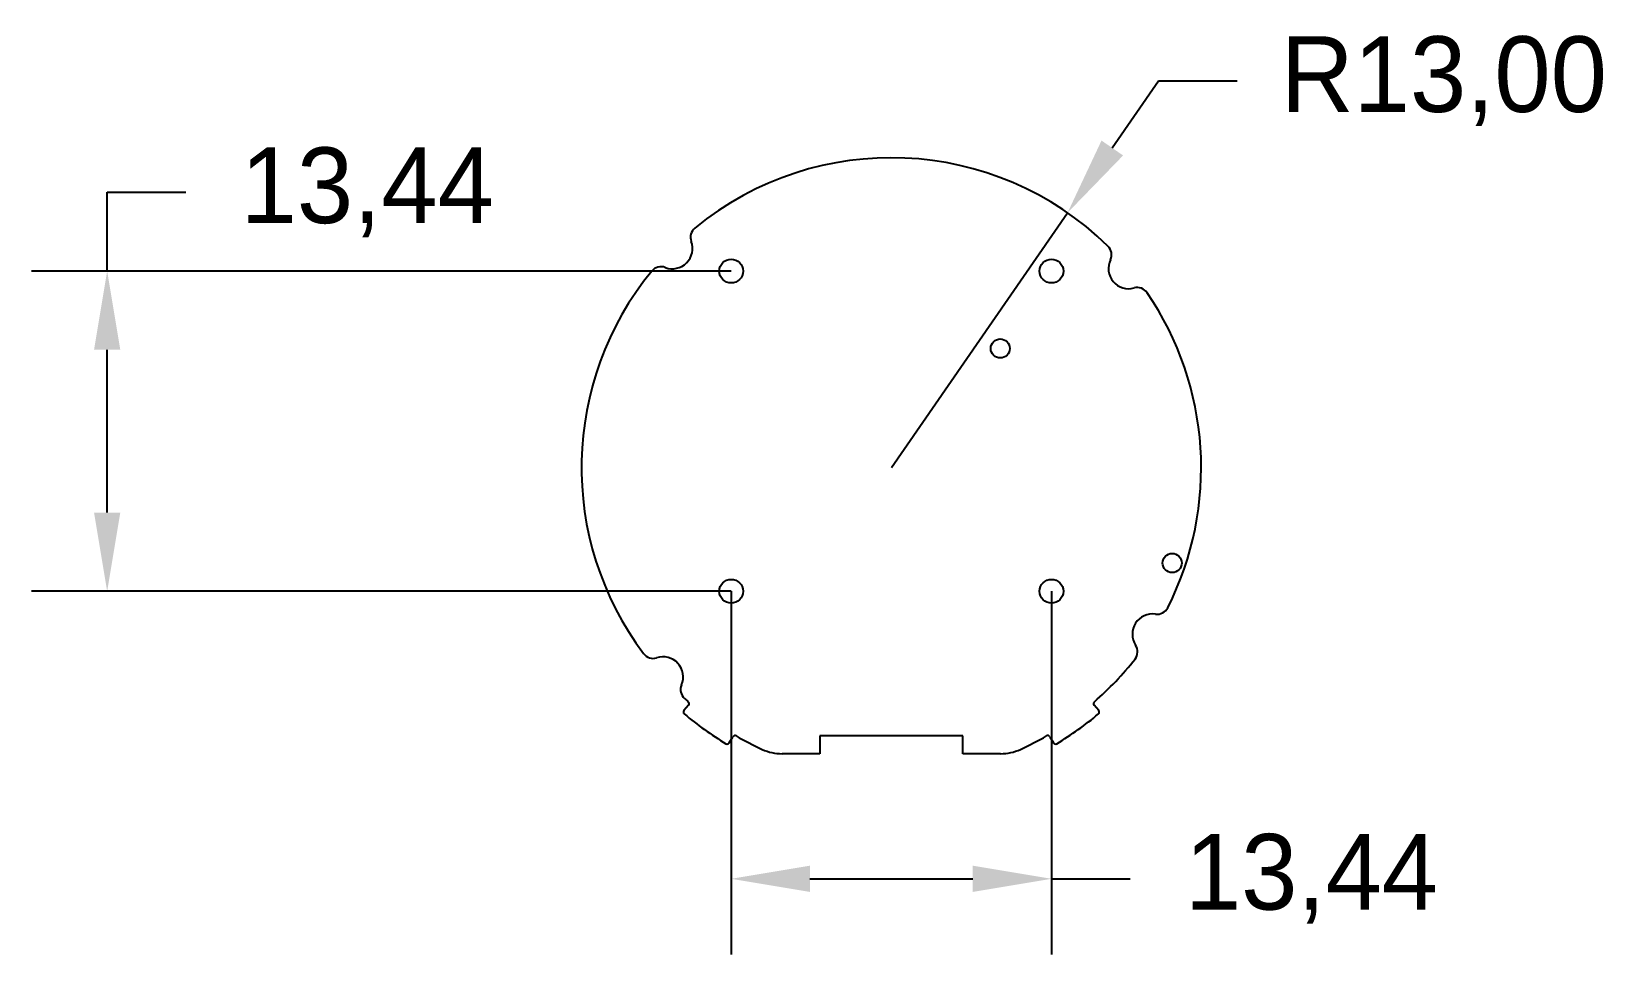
# Model space of a CAD drawing. Header units: millimetres. Extents: x -36.1 to 30, y -20.4 to 18.3.
import ezdxf

# ---------------------------------------------------------------- set-up
doc = ezdxf.new("R2010")
doc.units = ezdxf.units.MM
doc.header["$PDSIZE"] = -1
doc.dimstyles.new('ISO-25', dxfattribs={"dimtxt": 2.5, "dimasz": 2.5, "dimexe": 1.25, "dimexo": 0.625, "dimtad": 1, "dimtxsty": 'Standard', "dimcen": 2.5, "dimadec": 0, "dimazin": 0, "dimtfac": 1, "dimtmove": 0, "dimatfit": 3, "dimfxl": 1, "dimarcsym": 0})

# ---------------------------------------------------------------- blocks, each defined once
blk = doc.blocks.new('*D1')
at = {"color": 0, "lineweight": -2, "transparency": 16777216}
for p, q in [((11.211, 16.213), (9.272, 13.409)), ((14.513, 16.213), (11.211, 16.213)), ((0, 0), (7.394, 10.693))]:
    blk.add_line(p, q, dxfattribs=at)
at = {"color": 0, "transparency": 16777216}
blk.add_solid([(8.819, 13.722), (9.724, 13.096), (7.394, 10.693)], dxfattribs=at)
at = {"layer": 'Defpoints', "color": 0, "transparency": 16777216}
for p in [(7.394, 10.693), (0, 0)]:
    blk.add_point(p, dxfattribs=at)
at = {"color": 0, "transparency": 16777216, "insert": (23.181, 16.213), "char_height": 3.175, "attachment_point": 5}
blk.add_mtext('R13,00', dxfattribs=at)
blk = doc.blocks.new('*D2')
at = {"color": 0, "lineweight": -2, "transparency": 16777216}
for p, q in [((-6.718, -5.187), (-6.718, -20.423)), ((6.718, -5.187), (6.718, -20.423)), ((-3.416, -17.248), (3.416, -17.248)), ((6.718, -17.248), (10.02, -17.248))]:
    blk.add_line(p, q, dxfattribs=at)
at = {"color": 0, "transparency": 16777216}
for points in [[(-3.416, -16.698), (-3.416, -17.799), (-6.718, -17.248)], [(3.416, -16.698), (3.416, -17.799), (6.718, -17.248)]]:
    blk.add_solid(points, dxfattribs=at)
at = {"layer": 'Defpoints', "color": 0, "transparency": 16777216}
for p in [(-6.718, -5.187), (6.718, -5.187), (6.718, -17.248)]:
    blk.add_point(p, dxfattribs=at)
at = {"color": 0, "transparency": 16777216, "insert": (17.629, -17.248), "char_height": 3.175, "attachment_point": 5}
blk.add_mtext('13,44', dxfattribs=at)
blk = doc.blocks.new('*D3')
at = {"color": 0, "lineweight": -2, "transparency": 16777216}
for p, q in [((-32.903, 8.248), (-32.903, 11.55)), ((-32.903, 11.55), (-29.601, 11.55)), ((-6.718, 8.248), (-36.078, 8.248)), ((-32.903, -1.885), (-32.903, 4.946)), ((-6.718, -5.187), (-36.078, -5.187))]:
    blk.add_line(p, q, dxfattribs=at)
at = {"color": 0, "transparency": 16777216}
for points in [[(-33.454, 4.946), (-32.353, 4.946), (-32.903, 8.248)], [(-33.454, -1.885), (-32.353, -1.885), (-32.903, -5.187)]]:
    blk.add_solid(points, dxfattribs=at)
at = {"layer": 'Defpoints', "color": 0, "transparency": 16777216}
for p in [(-32.903, 8.248), (-6.718, 8.248), (-6.718, -5.187)]:
    blk.add_point(p, dxfattribs=at)
at = {"color": 0, "transparency": 16777216, "insert": (-21.992, 11.55), "char_height": 3.175, "attachment_point": 5}
blk.add_mtext('13,44', dxfattribs=at)

msp = doc.modelspace()

# ---------------------------------------------------------------- linework, layer by layer
at = {"color": 7, "linetype": 'Continuous', "lineweight": 25}
for p, q in [((-8.508, -9.961), (-8.702, -10.189)), ((8.702, -10.189), (8.508, -9.961)), ((-6.801, -11.546), (-6.649, -11.287)), ((-3, -11.25), (-3, -12)), ((3, -11.25), (-3, -11.25)), ((3, -12), (3, -11.25)), ((6.649, -11.287), (6.801, -11.546)), ((-3, -12), (-4.583, -12)), ((4.583, -12), (3, -12))]:
    msp.add_line(p, q, dxfattribs=at)
for centre, radius in [((-6.718, 8.248), 0.5), ((6.718, 8.248), 0.5), ((4.571, 5), 0.4), ((11.783, -4), 0.4), ((-6.718, -5.187), 0.5), ((6.718, -5.187), 0.5)]:
    msp.add_circle(centre, radius, dxfattribs=at)
for centre, radius, start, end in [((0, 0), 13, 45.63854, 129.36146), ((-7.928, 9.665), 0.5, 129.36146, 200.46992), ((-9.192, 9.192), 0.85, 249.53008, 20.46992), ((8.74, 8.937), 0.5, 334.53008, 45.63854), ((9.959, 8.356), 0.85, 154.53008, 285.46992), ((0, 0), 13, 140.63854, 216.86146), ((-9.665, 7.928), 0.5, 69.53008, 140.63854), ((10.319, 7.055), 0.5, 34.36146, 105.46992), ((0, 0), 13, 333.13854, 34.36146), ((11.151, -5.648), 0.5, 262.03008, 333.13854), ((10.964, -6.985), 0.85, 82.03008, 212.96992), ((-10.001, -7.499), 0.5, 216.86146, 287.96992), ((9.831, -7.72), 0.5, 321.86146, 32.96992), ((-9.585, -8.783), 0.85, 337.03008, 107.96992), ((0, 0), 13, 310.93738, 321.86146), ((-8.342, -9.31), 0.5, 157.03008, 228.13854), ((0, 0), 13, 228.13854, 229.06262), ((-8.584, -9.896), 0.1, 319.5, 49.06262), ((8.584, -9.896), 0.1, 130.93738, 220.5), ((-8.626, -10.254), 0.1, 139.5, 229.92758), ((0, 0), 13.5, 229.92758, 239.07242), ((0, 0), 13.5, 300.92758, 310.07242), ((8.626, -10.254), 0.1, 310.07242, 40.5), ((-6.887, -11.495), 0.1, 239.07242, 329.5), ((-6.562, -11.338), 0.1, 59.93738, 149.5), ((0, 0), 13, 239.93738, 245.38002), ((-4.583, -10), 2, 245.38002, 270), ((4.583, -10), 2, 270, 294.61998), ((0, 0), 13, 294.61998, 300.06262), ((6.562, -11.338), 0.1, 30.5, 120.06262), ((6.887, -11.495), 0.1, 210.5, 300.92758)]:
    msp.add_arc(centre, radius, start, end, dxfattribs=at)

# ---------------------------------------------------------------- dimensions: what is measured, and where the dimension line sits
dim = msp.add_radius_dim(center=(0, 0), mpoint=(7.394, 10.693), dimstyle='ISO-25', override={"dimtxt": 3.175, "dimasz": 3.302, "dimexe": 3.175, "dimexo": 0, "dimgap": 1.524, "dimtad": 0, "dimtih": 1, "dimtoh": 1, "dimzin": 1, "dimadec": 2, "dimtzin": 1})
dim.commit()
dim.dimension.update_dxf_attribs({"geometry": '*D1', "text_midpoint": (23.181, 16.213), "dimtype": 164})
dim = msp.add_linear_dim(base=(-32.9033, 8.2482), p1=(-6.7175, -5.1869), p2=(-6.7175, 8.2482), angle=90, dimstyle='ISO-25', override={"dimtxt": 3.175, "dimasz": 3.302, "dimexe": 3.175, "dimexo": 0, "dimgap": 1.524, "dimtad": 0, "dimtih": 1, "dimtoh": 1, "dimzin": 1, "dimadec": 2, "dimtzin": 1})
dim.commit()
dim.dimension.update_dxf_attribs({"geometry": '*D3', "text_midpoint": (-21.9919, 11.5502)})
dim = msp.add_linear_dim(base=(6.718, -17.248), p1=(-6.718, -5.187), p2=(6.718, -5.187), dimstyle='ISO-25', override={"dimtxt": 3.175, "dimasz": 3.302, "dimexe": 3.175, "dimexo": 0, "dimgap": 1.524, "dimtad": 0, "dimtih": 1, "dimtoh": 1, "dimzin": 1, "dimadec": 2, "dimtzin": 1})
dim.commit()
dim.dimension.update_dxf_attribs({"geometry": '*D2', "text_midpoint": (17.629, -17.248)})

doc.saveas('drawing.dxf')
